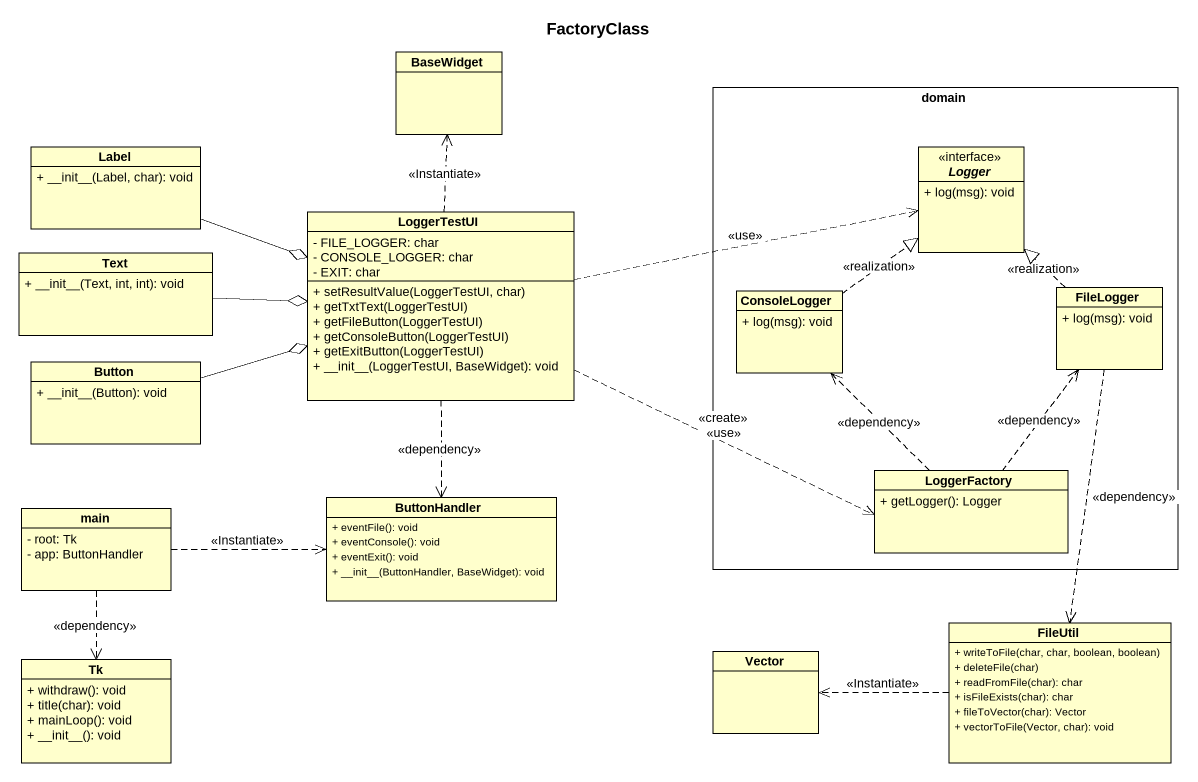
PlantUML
@startuml
title FactoryClass
hide circle
hide empty members
skinparam classAttributeIconSize 0
class BaseWidget
rectangle domain {
  interface Logger {
    + log(msg): void
  }
  class ConsoleLogger {
    + log(msg): void
  }
  class FileLogger {
    + log(msg): void
  }
  class LoggerFactory {
    + getLogger(): Logger
  }
}
class "Label" as Label_ {
  + ~__init~__(Label, char): void
}
class LoggerTestUI {
  - FILE_LOGGER: char
  - CONSOLE_LOGGER: char
  - EXIT: char
  + setResultValue(LoggerTestUI, char)
  + getTxtText(LoggerTestUI)
  + getFileButton(LoggerTestUI)
  + getConsoleButton(LoggerTestUI)
  + getExitButton(LoggerTestUI)
  + ~__init~__(LoggerTestUI, BaseWidget): void
}
class Text {
  + ~__init~__(Text, int, int): void
}
class Button {
  + ~__init~__(Button): void
}
class main {
  - root: Tk
  - app: ButtonHandler
}
class ButtonHandler {
  + eventFile(): void
  + eventConsole(): void
  + eventExit(): void
  + ~__init~__(ButtonHandler, BaseWidget): void
}
class FileUtil {
  + writeToFile(char, char, boolean, boolean)
  + deleteFile(char)
  + readFromFile(char): char
  + isFileExists(char): char
  + fileToVector(char): Vector
  + vectorToFile(Vector, char): void
}
class Tk {
  + withdraw(): void
  + title(char): void
  + mainLoop(): void
  + ~__init~__(): void
}
class Vector
Label_ -right-o LoggerTestUI
LoggerTestUI .up.> BaseWidget : <<Instantiate>>
LoggerTestUI .right.> Logger : <<use>>
LoggerTestUI .right.> LoggerFactory : <<create>>\n<<use>>
LoggerTestUI ..> ButtonHandler : <<dependency>>
Text -right-o LoggerTestUI
ConsoleLogger .up.|> Logger : <<realization>>
FileLogger .up.|> Logger : <<realization>>
FileLogger ..> FileUtil : <<dependency>>
Button -right-o LoggerTestUI
LoggerFactory .up.> ConsoleLogger : <<dependency>>
LoggerFactory .up.> FileLogger : <<dependency>>
main .right.> ButtonHandler : <<Instantiate>>
main ..> Tk : <<dependency>>
FileUtil .left.> Vector : <<Instantiate>>
@enduml
